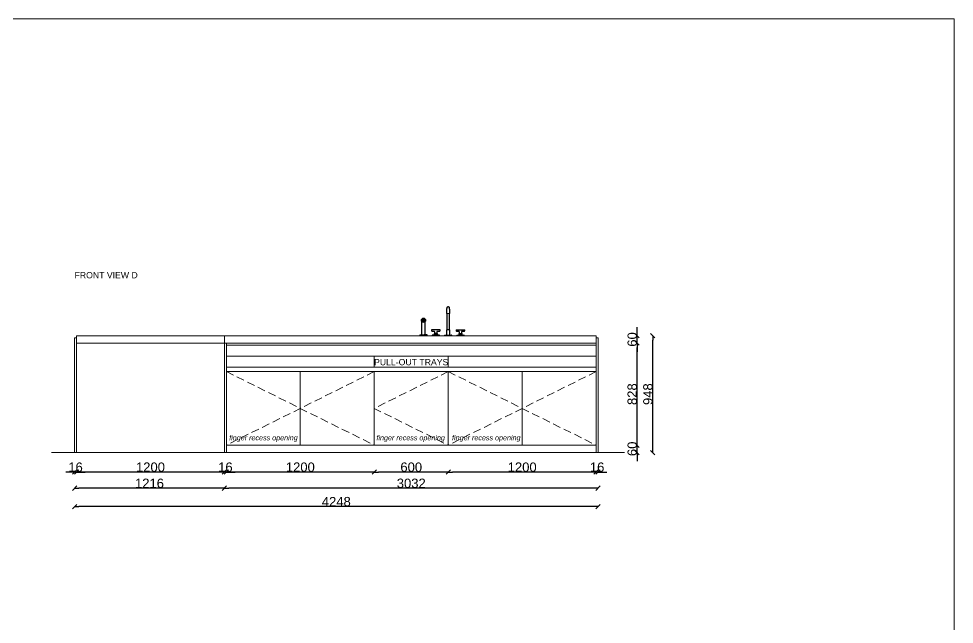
# Model space of a CAD drawing. Header units: millimetres. Extents: x -19300 to 8600, y 27389 to 46650.
# Drawn here: x 1009 to 8600, y 41734 to 46650 of the extents above; entities that cross this region are included whole.
import ezdxf

# ---------------------------------------------------------------- set-up
doc = ezdxf.new("R2010")
doc.units = ezdxf.units.MM
doc.header["$LTSCALE"] = 50
doc.header["$PDMODE"] = 1
doc.header["$PDSIZE"] = -2
doc.linetypes.add('TRATTEGGIATAX2SSSS', pattern=[1.905, 1.27, -0.635])
doc.layers.get('0').update_dxf_attribs({"lineweight": 18})
doc.layers.get('Defpoints').update_dxf_attribs({"lineweight": 25})
for name, color, linetype, lineweight in [('DADA_FURNITURES', 7, 'Continuous', 13), ('DADA_TEXT', 7, 'Continuous', 9), ('Quote', 7, 'Continuous', 5)]:
    doc.layers.add(name, color=color, linetype=linetype, lineweight=lineweight)
doc.styles.add('Arial', font='arial.ttf')
doc.styles.add('Helvetica', font='')
doc.styles.add('Helvetica (italic)', font='ariali.ttf')
doc.styles.get('Helvetica').set_extended_font_data('Helvetica')
doc.dimstyles.new('M&C_quote arredo', dxfattribs={"dimtxt": 50.344329, "dimasz": 35.34668, "dimexe": 0, "dimexo": 0, "dimgap": 0.5, "dimtad": 1, "dimdec": 0, "dimtxsty": 'Arial', "dimblk": 'VW_SLASH', "dimblk1": 'VW_SLASH', "dimblk2": 'VW_SLASH', "dimcen": 0, "dimse1": 1, "dimse2": 1, "dimazin": 0, "dimtfac": 1, "dimtdec": 0, "dimtix": 1, "dimtmove": 0, "dimatfit": 0, "dimldrblk": 'VW_SLASH', "dimfxl": 0, "dimfxlon": 1, "dimfrac": 2, "dimtolj": 1, "dimarcsym": 0})

# ---------------------------------------------------------------- blocks, each defined once
blk = doc.blocks.new('VW_SLASH')
at = {"color": 0, "linetype": 'ByBlock', "lineweight": -2, "transparency": 16777216}
blk.add_line((0, 0), (-1, 0), dxfattribs=at)
at = {"color": 0, "linetype": 'Continuous', "lineweight": -2, "transparency": 16777216, "flags": 128}
blk.add_lwpolyline([(0.5, 0.5), (-0.5, -0.5)], dxfattribs=at)
blk = doc.blocks.new('*D108')
at = {"layer": 'Defpoints', "color": 0, "transparency": 16777216}
for p in [(2693.7, 43270.7), (3893.7, 43270.7), (2693.7, 42970.2)]:
    blk.add_point(p, dxfattribs=at)
at = {"layer": 'Quote', "color": 0, "linetype": 'Continuous', "lineweight": -2, "transparency": 16777216}
blk.add_line((3858.3, 42970.2), (2729, 42970.2), dxfattribs=at)
at = {"layer": 'Quote', "color": 0, "lineweight": -2, "transparency": 16777216, "xscale": 35.3466796875, "yscale": 35.3466796875, "zscale": 35.3466796875, "rotation": 180}
blk.add_blockref('VW_SLASH', (2693.7, 42970.2), dxfattribs=at)
at = {"layer": 'Quote', "color": 0, "lineweight": -2, "transparency": 16777216, "xscale": 35.3466796875, "yscale": 35.3466796875, "zscale": 35.3466796875}
blk.add_blockref('VW_SLASH', (3893.7, 42970.2), dxfattribs=at)
at = {"layer": 'Quote', "color": 0, "lineweight": 5, "transparency": 16777216, "insert": (3293.7, 43009.6), "char_height": 75.65, "attachment_point": 5, "style": 'Helvetica'}
blk.add_mtext('\\A1;1200', dxfattribs=at)
blk = doc.blocks.new('*D109')
at = {"layer": 'Defpoints', "color": 0, "transparency": 16777216}
for p in [(3893.7, 43342.1), (4493.7, 43342.1), (3893.7, 42970.2)]:
    blk.add_point(p, dxfattribs=at)
at = {"layer": 'Quote', "color": 0, "linetype": 'Continuous', "lineweight": -2, "transparency": 16777216}
blk.add_line((4458.3, 42970.2), (3929, 42970.2), dxfattribs=at)
at = {"layer": 'Quote', "color": 0, "lineweight": -2, "transparency": 16777216, "xscale": 35.3466796875, "yscale": 35.3466796875, "zscale": 35.3466796875, "rotation": 180}
blk.add_blockref('VW_SLASH', (3893.7, 42970.2), dxfattribs=at)
at = {"layer": 'Quote', "color": 0, "lineweight": -2, "transparency": 16777216, "xscale": 35.3466796875, "yscale": 35.3466796875, "zscale": 35.3466796875}
blk.add_blockref('VW_SLASH', (4493.7, 42970.2), dxfattribs=at)
at = {"layer": 'Quote', "color": 0, "lineweight": 5, "transparency": 16777216, "insert": (4193.7, 43009.6), "char_height": 75.65, "attachment_point": 5, "style": 'Helvetica'}
blk.add_mtext('\\A1;600', dxfattribs=at)
blk = doc.blocks.new('*D110')
at = {"layer": 'Defpoints', "color": 0, "transparency": 16777216}
for p in [(4493.7, 43267.8), (5693.7, 43267.8), (4493.7, 42970.2)]:
    blk.add_point(p, dxfattribs=at)
at = {"layer": 'Quote', "color": 0, "linetype": 'Continuous', "lineweight": -2, "transparency": 16777216}
blk.add_line((5658.3, 42970.2), (4529, 42970.2), dxfattribs=at)
at = {"layer": 'Quote', "color": 0, "lineweight": -2, "transparency": 16777216, "xscale": 35.3466796875, "yscale": 35.3466796875, "zscale": 35.3466796875, "rotation": 180}
blk.add_blockref('VW_SLASH', (4493.7, 42970.2), dxfattribs=at)
at = {"layer": 'Quote', "color": 0, "lineweight": -2, "transparency": 16777216, "xscale": 35.3466796875, "yscale": 35.3466796875, "zscale": 35.3466796875}
blk.add_blockref('VW_SLASH', (5693.7, 42970.2), dxfattribs=at)
at = {"layer": 'Quote', "color": 0, "lineweight": 5, "transparency": 16777216, "insert": (5093.7, 43009.6), "char_height": 75.65, "attachment_point": 5, "style": 'Helvetica'}
blk.add_mtext('\\A1;1200', dxfattribs=at)
blk = doc.blocks.new('*D111')
at = {"layer": 'Defpoints', "color": 0, "transparency": 16777216}
for p in [(2677.7, 43235.6), (2693.7, 43235.6), (2677.7, 42970.2)]:
    blk.add_point(p, dxfattribs=at)
at = {"layer": 'Quote', "color": 0, "linetype": 'Continuous', "lineweight": -2, "transparency": 16777216}
for p, q in [((2642.3, 42970.2), (2607, 42970.2)), ((2693.7, 42970.2), (2677.7, 42970.2)), ((2729, 42970.2), (2764.4, 42970.2))]:
    blk.add_line(p, q, dxfattribs=at)
at = {"layer": 'Quote', "color": 0, "lineweight": -2, "transparency": 16777216, "xscale": 35.3466796875, "yscale": 35.3466796875, "zscale": 35.3466796875}
blk.add_blockref('VW_SLASH', (2677.7, 42970.2), dxfattribs=at)
at = {"layer": 'Quote', "color": 0, "lineweight": -2, "transparency": 16777216, "xscale": 35.3466796875, "yscale": 35.3466796875, "zscale": 35.3466796875, "rotation": 180}
blk.add_blockref('VW_SLASH', (2693.7, 42970.2), dxfattribs=at)
at = {"layer": 'Quote', "color": 0, "lineweight": 5, "transparency": 16777216, "insert": (2685.7, 43009.6), "char_height": 75.65, "attachment_point": 5, "style": 'Helvetica'}
blk.add_mtext('\\A1;16', dxfattribs=at)
blk = doc.blocks.new('*D112')
at = {"layer": 'Defpoints', "color": 0, "transparency": 16777216}
for p in [(5693.7, 43128.5), (5709.7, 43128.5), (5693.7, 42970.2)]:
    blk.add_point(p, dxfattribs=at)
at = {"layer": 'Quote', "color": 0, "linetype": 'Continuous', "lineweight": -2, "transparency": 16777216}
for p, q in [((5658.3, 42970.2), (5623, 42970.2)), ((5709.7, 42970.2), (5693.7, 42970.2)), ((5745, 42970.2), (5780.4, 42970.2))]:
    blk.add_line(p, q, dxfattribs=at)
at = {"layer": 'Quote', "color": 0, "lineweight": -2, "transparency": 16777216, "xscale": 35.3466796875, "yscale": 35.3466796875, "zscale": 35.3466796875}
blk.add_blockref('VW_SLASH', (5693.7, 42970.2), dxfattribs=at)
at = {"layer": 'Quote', "color": 0, "lineweight": -2, "transparency": 16777216, "xscale": 35.3466796875, "yscale": 35.3466796875, "zscale": 35.3466796875, "rotation": 180}
blk.add_blockref('VW_SLASH', (5709.7, 42970.2), dxfattribs=at)
at = {"layer": 'Quote', "color": 0, "lineweight": 5, "transparency": 16777216, "insert": (5701.7, 43009.6), "char_height": 75.65, "attachment_point": 5, "style": 'Helvetica'}
blk.add_mtext('\\A1;16', dxfattribs=at)
blk = doc.blocks.new('*D131')
at = {"layer": 'Defpoints', "color": 0, "transparency": 16777216}
for p in [(5453, 43188.5), (5453, 43128.5), (6026.2, 43188.5)]:
    blk.add_point(p, dxfattribs=at)
at = {"layer": 'Quote', "color": 0, "linetype": 'Continuous', "lineweight": -2, "transparency": 16777216}
for p, q in [((6026.2, 43223.9), (6026.2, 43259.2)), ((6026.2, 43128.5), (6026.2, 43188.5)), ((6026.2, 43093.2), (6026.2, 43057.8))]:
    blk.add_line(p, q, dxfattribs=at)
at = {"layer": 'Quote', "color": 0, "lineweight": -2, "transparency": 16777216, "xscale": 35.3466796875, "yscale": 35.3466796875, "zscale": 35.3466796875}
for p, rotation in [((6026.2, 43188.5), 270), ((6026.2, 43128.5), 90)]:
    blk.add_blockref('VW_SLASH', p, dxfattribs=dict(at, rotation=rotation))
at = {"layer": 'Quote', "color": 0, "lineweight": 5, "transparency": 16777216, "insert": (5986.8, 43158.5), "char_height": 75.65, "attachment_point": 5, "rotation": 90, "style": 'Helvetica'}
blk.add_mtext('\\A1;60', dxfattribs=at)
blk = doc.blocks.new('*D132')
at = {"layer": 'Defpoints', "color": 0, "transparency": 16777216}
for p in [(5453, 44016.5), (6026.2, 44016.5), (5453, 43188.5)]:
    blk.add_point(p, dxfattribs=at)
at = {"layer": 'Quote', "color": 0, "linetype": 'Continuous', "lineweight": -2, "transparency": 16777216}
blk.add_line((6026.2, 43223.9), (6026.2, 43981.2), dxfattribs=at)
at = {"layer": 'Quote', "color": 0, "lineweight": -2, "transparency": 16777216, "xscale": 35.3466796875, "yscale": 35.3466796875, "zscale": 35.3466796875}
for p, rotation in [((6026.2, 44016.5), 90), ((6026.2, 43188.5), 270)]:
    blk.add_blockref('VW_SLASH', p, dxfattribs=dict(at, rotation=rotation))
at = {"layer": 'Quote', "color": 0, "lineweight": 5, "transparency": 16777216, "insert": (5986.8, 43602.5), "char_height": 75.65, "attachment_point": 5, "rotation": 90, "style": 'Helvetica'}
blk.add_mtext('\\A1;828', dxfattribs=at)
blk = doc.blocks.new('*D133')
at = {"layer": 'Defpoints', "color": 0, "transparency": 16777216}
for p in [(5453, 44076.5), (6026.2, 44076.5), (5453, 44016.5)]:
    blk.add_point(p, dxfattribs=at)
at = {"layer": 'Quote', "color": 0, "linetype": 'Continuous', "lineweight": -2, "transparency": 16777216}
for p, q in [((6026.2, 44111.9), (6026.2, 44147.2)), ((6026.2, 44016.5), (6026.2, 44076.5)), ((6026.2, 43981.2), (6026.2, 43945.8))]:
    blk.add_line(p, q, dxfattribs=at)
at = {"layer": 'Quote', "color": 0, "lineweight": -2, "transparency": 16777216, "xscale": 35.3466796875, "yscale": 35.3466796875, "zscale": 35.3466796875}
for p, rotation in [((6026.2, 44076.5), 270), ((6026.2, 44016.5), 90)]:
    blk.add_blockref('VW_SLASH', p, dxfattribs=dict(at, rotation=rotation))
at = {"layer": 'Quote', "color": 0, "lineweight": 5, "transparency": 16777216, "insert": (5986.8, 44046.5), "char_height": 75.65, "attachment_point": 5, "rotation": 90, "style": 'Helvetica'}
blk.add_mtext('\\A1;60', dxfattribs=at)
blk = doc.blocks.new('*D134')
at = {"layer": 'Defpoints', "color": 0, "transparency": 16777216}
for p in [(5416.7, 44076.5), (6153.6, 44076.5), (5416.7, 43128.5)]:
    blk.add_point(p, dxfattribs=at)
at = {"layer": 'Quote', "color": 0, "linetype": 'Continuous', "lineweight": -2, "transparency": 16777216}
blk.add_line((6153.6, 43163.9), (6153.6, 44041.2), dxfattribs=at)
at = {"layer": 'Quote', "color": 0, "lineweight": -2, "transparency": 16777216, "xscale": 35.3466796875, "yscale": 35.3466796875, "zscale": 35.3466796875}
for p, rotation in [((6153.6, 44076.5), 90), ((6153.6, 43128.5), 270)]:
    blk.add_blockref('VW_SLASH', p, dxfattribs=dict(at, rotation=rotation))
at = {"layer": 'Quote', "color": 0, "lineweight": 5, "transparency": 16777216, "insert": (6114.3, 43602.5), "char_height": 75.65, "attachment_point": 5, "rotation": 90, "style": 'Helvetica'}
blk.add_mtext('\\A1;948', dxfattribs=at)
blk = doc.blocks.new('Gruppo-86')
at = {"layer": 'DADA_FURNITURES', "color": 7, "linetype": 'Continuous', "lineweight": 30}
for p, q in [((4279.1, 44082.8), (4279.1, 44192.6)), ((4288.6, 44204.9), (4289, 44205.1)), ((4288.6, 44204.5), (4288.6, 44204.9)), ((4288.6, 44204.5), (4288.6, 44200.2)), ((4288.6, 44199.7), (4288.6, 44200.2)), ((4289, 44199.5), (4288.6, 44199.7)), ((4292.7, 44207.3), (4289, 44205.1)), ((4289, 44199.5), (4292.8, 44197.3)), ((4292.7, 44207.3), (4293.1, 44207.5)), ((4293.1, 44197.1), (4292.8, 44197.3)), ((4293.1, 44207.5), (4293.5, 44207.3)), ((4293.5, 44197.3), (4293.1, 44197.1)), ((4297.2, 44205.1), (4293.5, 44207.3)), ((4293.5, 44197.3), (4297.2, 44199.5)), ((4297.2, 44205.1), (4297.6, 44204.9)), ((4297.6, 44199.7), (4297.2, 44199.5)), ((4297.6, 44204.9), (4297.6, 44204.5)), ((4297.6, 44200.2), (4297.6, 44204.5)), ((4297.6, 44200.2), (4297.6, 44199.7)), ((4307.1, 44082.8), (4307.1, 44192.6)), ((4483.1, 44256.6), (4483.1, 44256.3)), ((4483.1, 44256.1), (4483.1, 44125.3)), ((4503.1, 44256.6), (4503.1, 44256.3)), ((4503.1, 44125.3), (4503.1, 44256.1)), ((4428.6, 44125.8), (4357.6, 44125.8)), ((4380.1, 44111.8), (4364.1, 44111.8)), ((4385.1, 44106.8), (4385.1, 44106.8)), ((4385.1, 44094.8), (4385.1, 44106.8)), ((4401.1, 44106.8), (4401.1, 44106.8)), ((4401.1, 44106.8), (4401.1, 44099.9)), ((4422.1, 44111.8), (4406.1, 44111.8)), ((4480.6, 44125.1), (4480.6, 44082.5)), ((4483.8, 44125.3), (4480.8, 44125.3)), ((4505.4, 44125.3), (4483.1, 44125.3)), ((4505.6, 44082.5), (4505.6, 44125.1)), ((4557.6, 44125.8), (4628.6, 44125.8)), ((4580.1, 44111.8), (4564.1, 44111.8)), ((4585.1, 44106.8), (4585.1, 44106.8)), ((4585.1, 44099.9), (4585.1, 44106.8)), ((4601.1, 44106.8), (4601.1, 44106.8)), ((4601.1, 44106.8), (4601.1, 44094.8)), ((4622.1, 44111.8), (4606.1, 44111.8)), ((4264.1, 44082.6), (4264.1, 44076.5)), ((4264.3, 44082.8), (4291.1, 44082.8)), ((4269.5, 44078.4), (4269.5, 44076.5)), ((4269.5, 44078.4), (4272.5, 44078.4)), ((4272.5, 44076.5), (4272.5, 44078.4)), ((4280.6, 44082.8), (4291.1, 44082.8)), ((4280.6, 44082.8), (4280.6, 44082.8)), ((4281.7, 44082.8), (4281.7, 44076.5)), ((4291.1, 44082.8), (4291.1, 44078.3)), ((4291.6, 44077.8), (4294.6, 44077.8)), ((4321.9, 44082.8), (4295.1, 44082.8)), ((4295.1, 44082.8), (4305.6, 44082.8)), ((4295.1, 44082.8), (4295.1, 44078.3)), ((4304.5, 44082.8), (4304.5, 44076.5)), ((4305.6, 44082.8), (4305.7, 44082.8)), ((4313.7, 44078.4), (4313.7, 44076.5)), ((4313.7, 44078.4), (4316.7, 44078.4)), ((4316.7, 44076.5), (4316.7, 44078.4)), ((4322.1, 44076.5), (4322.1, 44082.6)), ((4364.1, 44081.8), (4364.1, 44076.5)), ((4421.6, 44082.3), (4364.6, 44082.3)), ((4382.6, 44083), (4382.6, 44094.6)), ((4401.2, 44094.8), (4382.8, 44094.8)), ((4403.4, 44082.8), (4382.8, 44082.8)), ((4385.1, 44094.8), (4385, 44094.8)), ((4399.7, 44098.8), (4401.2, 44098.8)), ((4399.7, 44098.8), (4399.7, 44098.8)), ((4401, 44098.8), (4399.7, 44098.8)), ((4399.7, 44097.8), (4401.2, 44097.8)), ((4399.7, 44096.8), (4399.7, 44096.8)), ((4401, 44096.8), (4399.7, 44096.8)), ((4401.1, 44099.9), (4400.7, 44099.5)), ((4400.7, 44096), (4401.1, 44095.7)), ((4401, 44099.8), (4401.1, 44099.8)), ((4401.2, 44099), (4401, 44098.8)), ((4401, 44096.8), (4401.2, 44096.6)), ((4401, 44095.8), (4401.1, 44095.8)), ((4401.1, 44099.8), (4401.1, 44099.9)), ((4401.2, 44099.6), (4401.1, 44099.8)), ((4401.1, 44095.8), (4401.2, 44096)), ((4401.1, 44095.7), (4401.1, 44094.8)), ((4401.2, 44094.8), (4401.1, 44094.8)), ((4401.2, 44099), (4401.2, 44099.6)), ((4401.2, 44096), (4401.2, 44096.6)), ((4403.4, 44094.8), (4401.2, 44094.8)), ((4403.6, 44094.6), (4403.6, 44083)), ((4422.1, 44076.5), (4422.1, 44081.8)), ((4464.6, 44082.3), (4464.1, 44081.8)), ((4464.1, 44081.8), (4464.1, 44076.5)), ((4464.6, 44082.3), (4521.6, 44082.3)), ((4522.1, 44081.8), (4521.6, 44082.3)), ((4522.1, 44076.5), (4522.1, 44081.8)), ((4564.1, 44081.8), (4564.1, 44076.5)), ((4564.6, 44082.3), (4621.6, 44082.3)), ((4582.6, 44083), (4582.6, 44094.6)), ((4582.8, 44094.8), (4585, 44094.8)), ((4582.8, 44082.8), (4603.4, 44082.8)), ((4585.1, 44099.8), (4585, 44099.6)), ((4585, 44099), (4585, 44099.6)), ((4585, 44098.8), (4585, 44099)), ((4585.2, 44098.8), (4585, 44099)), ((4585, 44096.6), (4585, 44098.8)), ((4586.5, 44098.7), (4585, 44098.7)), ((4586.5, 44097.7), (4585, 44097.7)), ((4585, 44096.6), (4585.2, 44096.8)), ((4585, 44096), (4585, 44096.6)), ((4585, 44096), (4585.1, 44095.8)), ((4585, 44094.8), (4585.1, 44094.8)), ((4585, 44094.8), (4603.4, 44094.8)), ((4585.1, 44099.9), (4585.2, 44099.8)), ((4585.1, 44095.7), (4585.5, 44096.1)), ((4585.2, 44095.8), (4585.1, 44095.7)), ((4585.1, 44094.8), (4585.1, 44095.7)), ((4585.2, 44098.8), (4586.5, 44098.8)), ((4585.2, 44096.8), (4586.5, 44096.8)), ((4601.1, 44094.8), (4601.2, 44094.8)), ((4603.6, 44094.6), (4603.6, 44083)), ((4622.1, 44076.5), (4622.1, 44081.8))]:
    blk.add_line(p, q, dxfattribs=at)
at = {"layer": 'DADA_FURNITURES', "color": 7, "linetype": 'Continuous', "lineweight": 5}
for p, q in [((4503.1, 44256.1), (4483.1, 44256.1)), ((4486.1, 44256.1), (4500.1, 44256.1)), ((4280.6, 44082.8), (4280.6, 44082.8)), ((4305.6, 44082.8), (4305.6, 44082.8)), ((4585, 44098.7), (4585, 44098.8))]:
    blk.add_line(p, q, dxfattribs=at)
at = {"layer": 'DADA_FURNITURES', "color": 7, "linetype": 'Continuous', "lineweight": 30, "flags": 128}
for points in [[(4483.1, 44256.1), (4483.1, 44257), (4483.1, 44257.8), (4483.1, 44258.7), (4483.1, 44259.5), (4483.1, 44260.4), (4483.1, 44261.2), (4483.1, 44262.1), (4483.1, 44262.9), (4483.1, 44263.8), (4483.1, 44264.6), (4483.1, 44265.5), (4483.1, 44266.3), (4483.1, 44267.2), (4483.1, 44268), (4483.2, 44268.9), (4483.2, 44286.3), (4483.2, 44287.2), (4483.2, 44288), (4483.2, 44288.9), (4483.3, 44289.7), (4483.3, 44290.6), (4483.4, 44291.4), (4483.4, 44292.3), (4483.5, 44293.1), (4483.5, 44294), (4483.6, 44294.8), (4483.7, 44295.7), (4483.7, 44296.5), (4483.8, 44297.4), (4483.9, 44298.2), (4484.1, 44299.1), (4484.2, 44299.9), (4484.3, 44300.7), (4484.5, 44301.6), (4484.7, 44302.4), (4484.9, 44303.2), (4485.1, 44304.1), (4485.3, 44304.9), (4485.6, 44305.7), (4485.8, 44306.5), (4486.2, 44307.3), (4486.5, 44308.1), (4486.9, 44308.8), (4487.3, 44309.6), (4487.7, 44310.3), (4488.2, 44311), (4488.7, 44311.7), (4489.3, 44312.3), (4490, 44312.8), (4490.7, 44313.3), (4491.5, 44313.6), (4492.3, 44313.9), (4493.1, 44313.9), (4494, 44313.9), (4494.8, 44313.6), (4495.6, 44313.3), (4496.3, 44312.8), (4496.9, 44312.3), (4497.5, 44311.7), (4498.1, 44311), (4498.6, 44310.3), (4499, 44309.6), (4499.4, 44308.9), (4499.8, 44308.1), (4500.1, 44307.3), (4500.4, 44306.5), (4500.7, 44305.7), (4501, 44304.9), (4501.2, 44304.1), (4501.4, 44303.2), (4501.6, 44302.4), (4501.8, 44301.6), (4501.9, 44300.7), (4502.1, 44299.9), (4502.2, 44299.1), (4502.3, 44298.2), (4502.4, 44297.4), (4502.5, 44296.5), (4502.6, 44295.7), (4502.7, 44294.8), (4502.7, 44294), (4502.8, 44293.1), (4502.8, 44292.3), (4502.9, 44291.4), (4502.9, 44290.6), (4503, 44289.7), (4503, 44288.9), (4503, 44288), (4503, 44287.2), (4503, 44286.3), (4503.1, 44268.9), (4503.1, 44268), (4503.1, 44267.2), (4503.1, 44266.3), (4503.1, 44265.5), (4503.1, 44264.6), (4503.1, 44263.8), (4503.1, 44262.9), (4503.1, 44262.1), (4503.1, 44261.2), (4503.1, 44260.4), (4503.1, 44259.5), (4503.1, 44258.7), (4503.1, 44256.1)], [(4357.1, 44125.3), (4357.2, 44124), (4357.3, 44122.6), (4357.5, 44121.3), (4357.8, 44119.9), (4358.1, 44118.6), (4358.5, 44117.4), (4359, 44116.2), (4359.6, 44115.2), (4360.1, 44114.3), (4360.8, 44113.5), (4361.4, 44112.9), (4362.1, 44112.4), (4362.8, 44112), (4363.5, 44111.8), (4364.1, 44111.8)], [(4422.1, 44111.8), (4422.9, 44111.9), (4423.6, 44112.1), (4424.2, 44112.4), (4424.8, 44112.9), (4425.4, 44113.4), (4425.9, 44114), (4426.3, 44114.6), (4426.7, 44115.2), (4427.1, 44115.9), (4427.4, 44116.5), (4427.7, 44117.2), (4427.9, 44117.9), (4428.1, 44118.6), (4428.3, 44119.4), (4428.5, 44120.1), (4428.7, 44120.8), (4428.8, 44121.5), (4428.9, 44122.3), (4429, 44123), (4429.1, 44123.8), (4429.1, 44124.5), (4429.1, 44125.3)], [(4557.1, 44125.3), (4557.2, 44124.6), (4557.2, 44123.8), (4557.3, 44123.1), (4557.3, 44122.3), (4557.5, 44121.6), (4557.6, 44120.8), (4557.7, 44120.1), (4557.9, 44119.4), (4558.1, 44118.7), (4558.3, 44118), (4558.6, 44117.3), (4558.9, 44116.6), (4559.2, 44115.9), (4559.5, 44115.2), (4559.9, 44114.6), (4560.4, 44114), (4560.9, 44113.4), (4561.4, 44112.9), (4562, 44112.5), (4562.7, 44112.1), (4563.4, 44111.9), (4564.1, 44111.8)], [(4622.1, 44111.8), (4622.8, 44111.9), (4623.4, 44112.1), (4624.1, 44112.4), (4624.8, 44112.9), (4625.5, 44113.5), (4626.1, 44114.3), (4626.7, 44115.2), (4627.2, 44116.2), (4627.7, 44117.4), (4628.1, 44118.6), (4628.5, 44119.9), (4628.7, 44121.2), (4628.9, 44122.6), (4629.1, 44123.9), (4629.1, 44125.3)], [(4399.2, 44097.9), (4399.4, 44098.3), (4399.7, 44098.8)], [(4399.7, 44096.8), (4399.6, 44096.9), (4399.5, 44097.1), (4399.5, 44097.2), (4399.4, 44097.3), (4399.3, 44097.4), (4399.3, 44097.5), (4399.2, 44097.7), (4399.2, 44097.8), (4399.2, 44097.9)], [(4401.2, 44098.8), (4401.1, 44098.8), (4401, 44098.8)], [(4401.2, 44098.8), (4401.1, 44098.6), (4401, 44098.3)], [(4401, 44098.3), (4401, 44098.1), (4401.2, 44097.8)], [(4401, 44097.3), (4401, 44097.4), (4401.2, 44097.8)], [(4401.2, 44096.8), (4401.1, 44096.9), (4401, 44097.3)], [(4401.1, 44095.7), (4401.1, 44095.7), (4401.1, 44095.8)], [(4585.2, 44098.8), (4585.2, 44098.8), (4585, 44098.7)], [(4585, 44098.7), (4585.1, 44098.6), (4585.2, 44098.2)], [(4585.2, 44098.2), (4585.2, 44098), (4585, 44097.7)], [(4585, 44097.7), (4585.1, 44097.5), (4585.2, 44097.2)], [(4585.2, 44097.2), (4585.2, 44097), (4585, 44096.7)], [(4585.2, 44096.8), (4585.2, 44096.8), (4585, 44096.7)]]:
    blk.add_lwpolyline(points, dxfattribs=at)
blk.add_lwpolyline([(4399.7, 44098.3, 0.002113), (4399.7, 44097.3)], format="xyb", dxfattribs=at)
at = {"layer": 'DADA_FURNITURES', "color": 7, "linetype": 'Continuous', "lineweight": 30}
for radius in [17, 15, 9.25, 8.5, 4, 2.25, 1.6, 1.25]:
    blk.add_circle((4293.1, 44202.3), radius, dxfattribs=at)
at = {"layer": 'DADA_FURNITURES', "color": 7, "linetype": 'Continuous', "lineweight": 5}
for radius in [9, 1.5]:
    blk.add_arc((4293.1, 44202.3), radius, 85.00706, 5.00706, dxfattribs=at)
at = {"layer": 'DADA_FURNITURES', "color": 7, "linetype": 'Continuous', "lineweight": 30}
for centre, radius, start, end in [((4293.1, 44202.3), 5, 154.16512, 205.84899), ((4293.1, 44202.3), 5, 94.16512, 145.84899), ((4293.1, 44202.3), 5, 214.16512, 265.84899), ((4293.1, 44202.3), 5, 34.16512, 85.84899), ((4293.1, 44202.3), 5, 274.16512, 325.84899), ((4293.1, 44202.3), 5, 334.16512, 25.84899), ((4357.6, 44125.3), 0.5, 90.00856, 181.04788), ((4380.1, 44106.8), 5, 0.37212, 90.00641), ((4406.1, 44106.8), 5, 90.00582, 179.64103), ((4428.6, 44125.3), 0.5, 358.96642, 90.00576), ((4480.8, 44125.1), 0.2, 90.00706, 180.00706), ((4505.4, 44125.1), 0.2, 0.00706, 90.00706), ((4557.6, 44125.3), 0.5, 90.00836, 181.0477), ((4580.1, 44106.8), 5, 0.37308, 90.00829), ((4606.1, 44106.8), 5, 90.0077, 179.642), ((4628.6, 44125.3), 0.5, 358.96624, 90.00555), ((4264.3, 44082.6), 0.2, 90.01692, 179.99717), ((4280.8, 44081.8), 1, 15.06143, 78.53642), ((4291.6, 44078.3), 0.5, 180.00672, 270.0065), ((4294.6, 44078.3), 0.5, 270.00682, 0.00641), ((4305.5, 44081.8), 1, 101.4777, 164.95403), ((4321.9, 44082.6), 0.2, 0.01694, 89.99719), ((4364.6, 44081.8), 0.5, 90.00709, 180.00702), ((4382.8, 44094.6), 0.2, 90.01691, 179.99716), ((4382.8, 44083), 0.2, 180.01695, 269.9972), ((4401.2, 44098.5), 1.67, 263.9573, 268.93212), ((4403.4, 44094.6), 0.2, 0.01695, 89.9972), ((4403.4, 44083), 0.2, 270.01691, 359.99716), ((4421.6, 44081.8), 0.5, 0.0071, 90.00702), ((4480.9, 44082.5), 0.25, 179.89457, 270.02745), ((4505.4, 44082.5), 0.25, 269.98667, 0.11954), ((4564.6, 44081.8), 0.5, 90.00709, 180.00702), ((4582.8, 44094.6), 0.2, 90.01691, 179.99716), ((4582.8, 44083), 0.2, 180.01695, 269.9972), ((4585.2, 44098.8), 0.0202, 2.99008, 45.00463), ((4603.4, 44094.6), 0.2, 0.01695, 89.9972), ((4603.4, 44083), 0.2, 270.01691, 359.99716), ((4621.6, 44081.8), 0.5, 0.0071, 90.00702)]:
    blk.add_arc(centre, radius, start, end, dxfattribs=at)
at = {"layer": 'DADA_FURNITURES', "color": 7, "linetype": 'Continuous', "lineweight": 30, "transparency": 33554687}
for points in [[(4399, 44099.8), (4399.7, 44099.8), (4400.4, 44099.8), (4401.1, 44099.8)], [(4401.1, 44095.8), (4400.4, 44095.8), (4399.7, 44095.8), (4399, 44095.8)]]:
    blk.add_rational_spline(points, [1, 0.999994367178, 0.999994367178, 1], degree=3, dxfattribs=at)
at = {"layer": 'DADA_FURNITURES', "color": 7, "linetype": 'Continuous', "lineweight": 30}
for points in [[(4399.7, 44098.8), (4399.7, 44098.8), (4399.7, 44098.5), (4399.7, 44098.3)], [(4399.7, 44097.3), (4399.7, 44097.1), (4399.7, 44096.8), (4399.7, 44096.8)], [(4401.1, 44099.8), (4401.1, 44099.8), (4401.1, 44099.8)], [(4401.1, 44095.8), (4401.1, 44095.8), (4401.1, 44095.8)], [(4401.2, 44099), (4401.2, 44098.9), (4401.2, 44096.6), (4401.2, 44096.6)]]:
    blk.add_open_spline(points, degree=2, dxfattribs=at)
blk = doc.blocks.new('*D200')
at = {"layer": 'DADA_TEXT', "color": 0, "lineweight": -2, "transparency": 16777216}
blk.add_line((2642.3, 42970.2), (1513, 42970.2), dxfattribs=at)
at = {"layer": 'Defpoints', "color": 0, "transparency": 16777216}
for p in [(1477.7, 43128.5), (2677.7, 43128.5), (1477.7, 42970.2)]:
    blk.add_point(p, dxfattribs=at)
at = {"layer": 'DADA_TEXT', "color": 0, "lineweight": -2, "transparency": 16777216, "xscale": 35.3466796875, "yscale": 35.3466796875, "zscale": 35.3466796875, "rotation": 180}
blk.add_blockref('VW_SLASH', (1477.7, 42970.2), dxfattribs=at)
at = {"layer": 'DADA_TEXT', "color": 0, "lineweight": -2, "transparency": 16777216, "xscale": 35.3466796875, "yscale": 35.3466796875, "zscale": 35.3466796875}
blk.add_blockref('VW_SLASH', (2677.7, 42970.2), dxfattribs=at)
at = {"layer": 'DADA_TEXT', "color": 0, "transparency": 16777216, "insert": (2077.7, 43009.6), "char_height": 75.65, "attachment_point": 5, "style": 'Helvetica'}
blk.add_mtext('\\A1;1200', dxfattribs=at)
blk = doc.blocks.new('*D201')
at = {"layer": 'DADA_TEXT', "color": 0, "lineweight": -2, "transparency": 16777216}
for p, q in [((1426.3, 42970.2), (1391, 42970.2)), ((1477.7, 42970.2), (1461.7, 42970.2)), ((1513, 42970.2), (1548.4, 42970.2))]:
    blk.add_line(p, q, dxfattribs=at)
at = {"layer": 'Defpoints', "color": 0, "transparency": 16777216}
for p in [(1461.7, 43128.5), (1477.7, 43128.5), (1461.7, 42970.2)]:
    blk.add_point(p, dxfattribs=at)
at = {"layer": 'DADA_TEXT', "color": 0, "lineweight": -2, "transparency": 16777216, "xscale": 35.3466796875, "yscale": 35.3466796875, "zscale": 35.3466796875}
blk.add_blockref('VW_SLASH', (1461.7, 42970.2), dxfattribs=at)
at = {"layer": 'DADA_TEXT', "color": 0, "lineweight": -2, "transparency": 16777216, "xscale": 35.3466796875, "yscale": 35.3466796875, "zscale": 35.3466796875, "rotation": 180}
blk.add_blockref('VW_SLASH', (1477.7, 42970.2), dxfattribs=at)
at = {"layer": 'DADA_TEXT', "color": 0, "transparency": 16777216, "insert": (1469.7, 43009.6), "char_height": 75.65, "attachment_point": 5, "style": 'Helvetica'}
blk.add_mtext('\\A1;16', dxfattribs=at)
blk = doc.blocks.new('*D202')
at = {"layer": 'DADA_TEXT', "color": 0, "lineweight": -2, "transparency": 16777216}
blk.add_line((2642.3, 42839.3), (1497, 42839.3), dxfattribs=at)
at = {"layer": 'Defpoints', "color": 0, "transparency": 16777216}
for p in [(1461.7, 43128.5), (2677.7, 43128.5), (1461.7, 42839.3)]:
    blk.add_point(p, dxfattribs=at)
at = {"layer": 'DADA_TEXT', "color": 0, "lineweight": -2, "transparency": 16777216, "xscale": 35.3466796875, "yscale": 35.3466796875, "zscale": 35.3466796875, "rotation": 180}
blk.add_blockref('VW_SLASH', (1461.7, 42839.3), dxfattribs=at)
at = {"layer": 'DADA_TEXT', "color": 0, "lineweight": -2, "transparency": 16777216, "xscale": 35.3466796875, "yscale": 35.3466796875, "zscale": 35.3466796875}
blk.add_blockref('VW_SLASH', (2677.7, 42839.3), dxfattribs=at)
at = {"layer": 'DADA_TEXT', "color": 0, "transparency": 16777216, "insert": (2069.7, 42878.6), "char_height": 75.65, "attachment_point": 5, "style": 'Helvetica'}
blk.add_mtext('\\A1;1216', dxfattribs=at)
blk = doc.blocks.new('*D203')
at = {"layer": 'DADA_TEXT', "color": 0, "lineweight": -2, "transparency": 16777216}
blk.add_line((5674.3, 42839.3), (2713, 42839.3), dxfattribs=at)
at = {"layer": 'Defpoints', "color": 0, "transparency": 16777216}
for p in [(2677.7, 43128.5), (5709.7, 43128.5), (2677.7, 42839.3)]:
    blk.add_point(p, dxfattribs=at)
at = {"layer": 'DADA_TEXT', "color": 0, "lineweight": -2, "transparency": 16777216, "xscale": 35.3466796875, "yscale": 35.3466796875, "zscale": 35.3466796875, "rotation": 180}
blk.add_blockref('VW_SLASH', (2677.7, 42839.3), dxfattribs=at)
at = {"layer": 'DADA_TEXT', "color": 0, "lineweight": -2, "transparency": 16777216, "xscale": 35.3466796875, "yscale": 35.3466796875, "zscale": 35.3466796875}
blk.add_blockref('VW_SLASH', (5709.7, 42839.3), dxfattribs=at)
at = {"layer": 'DADA_TEXT', "color": 0, "transparency": 16777216, "insert": (4193.7, 42878.6), "char_height": 75.65, "attachment_point": 5, "style": 'Helvetica'}
blk.add_mtext('\\A1;3032', dxfattribs=at)
blk = doc.blocks.new('*D204')
at = {"layer": 'DADA_TEXT', "color": 0, "lineweight": -2, "transparency": 16777216}
blk.add_line((5674.3, 42690.2), (1497, 42690.2), dxfattribs=at)
at = {"layer": 'Defpoints', "color": 0, "transparency": 16777216}
for p in [(1461.7, 43128.5), (5709.7, 43128.5), (1461.7, 42690.2)]:
    blk.add_point(p, dxfattribs=at)
at = {"layer": 'DADA_TEXT', "color": 0, "lineweight": -2, "transparency": 16777216, "xscale": 35.3466796875, "yscale": 35.3466796875, "zscale": 35.3466796875, "rotation": 180}
blk.add_blockref('VW_SLASH', (1461.7, 42690.2), dxfattribs=at)
at = {"layer": 'DADA_TEXT', "color": 0, "lineweight": -2, "transparency": 16777216, "xscale": 35.3466796875, "yscale": 35.3466796875, "zscale": 35.3466796875}
blk.add_blockref('VW_SLASH', (5709.7, 42690.2), dxfattribs=at)
at = {"layer": 'DADA_TEXT', "color": 0, "transparency": 16777216, "insert": (3585.7, 42729.6), "char_height": 75.65, "attachment_point": 5, "style": 'Helvetica'}
blk.add_mtext('\\A1;4248', dxfattribs=at)

msp = doc.modelspace()

# ---------------------------------------------------------------- linework, layer by layer
at = {"layer": 'DADA_FURNITURES', "color": 7, "linetype": 'Continuous', "lineweight": 5, "transparency": 33554687}
for p, q in [((3293.7, 43785.5), (3293.7, 43188.5)), ((5093.7, 43785.5), (5093.7, 43188.5)), ((1274.7, 43128.5), (5924.1, 43128.5)), ((2677.7, 43128.5), (1714.9, 43128.5))]:
    msp.add_line(p, q, dxfattribs=at)
at = {"layer": 'DADA_FURNITURES', "color": 7, "linetype": 'Continuous', "lineweight": 5, "transparency": 33554687, "flags": 128}
for points in [[(-19300, 46650), (8600, 46650), (8600, 27389.2), (-19300, 27389.2)], [(1461.7, 44060.5), (1477.7, 44060.5), (1477.7, 43128.5), (1461.7, 43128.5)], [(1477.7, 44076.5), (2677.7, 44076.5), (2677.7, 44016.5), (1477.7, 44016.5)], [(2677.7, 44076.5), (5693.7, 44076.5), (5693.7, 44016.5), (2677.7, 44016.5)], [(5693.7, 44060.5), (5709.7, 44060.5), (5709.7, 43128.5), (5693.7, 43128.5)], [(2677.7, 44016.5), (2693.7, 44016.5), (2693.7, 43128.5), (2677.7, 43128.5)], [(2693.7, 44016.5), (5693.7, 44016.5), (5693.7, 44000.5), (2693.7, 44000.5)], [(2693.7, 43911.5), (5693.7, 43911.5), (5693.7, 43821.5), (2693.7, 43821.5)], [(2693.7, 43910.5), (3893.7, 43910.5), (3893.7, 43821.5), (2693.7, 43821.5)], [(3893.7, 43910.5), (4493.7, 43910.5), (4493.7, 43821.5), (3893.7, 43821.5)], [(4493.7, 43910.5), (5693.7, 43910.5), (5693.7, 43821.5), (4493.7, 43821.5)], [(2693.7, 43821.5), (5693.7, 43821.5), (5693.7, 43785.5), (2693.7, 43785.5)], [(2693.7, 43785.5), (3893.7, 43785.5), (3893.7, 43188.5), (2693.7, 43188.5)], [(3893.7, 43785.5), (4493.7, 43785.5), (4493.7, 43188.5), (3893.7, 43188.5)], [(4493.7, 43785.5), (5693.7, 43785.5), (5693.7, 43188.5), (4493.7, 43188.5)], [(2693.7, 43188.5), (5693.7, 43188.5), (5693.7, 43128.5), (2693.7, 43128.5)]]:
    msp.add_lwpolyline(points, close=True, dxfattribs=at)
at = {"layer": 'DADA_FURNITURES', "color": 7, "linetype": 'TRATTEGGIATAX2SSSS', "lineweight": 5, "flags": 128}
for points in [[(2693.7, 43785.5), (3293.7, 43487), (2693.7, 43188.5)], [(3893.7, 43785.5), (3293.7, 43487), (3893.7, 43188.5)], [(4493.7, 43785.5), (3893.7, 43487), (4493.7, 43188.5)], [(4493.7, 43785.5), (5093.7, 43487), (4493.7, 43188.5)], [(5693.7, 43785.5), (5093.7, 43487), (5693.7, 43188.5)]]:
    msp.add_lwpolyline(points, dxfattribs=at)

# ---------------------------------------------------------------- block references
at = {"layer": 'DADA_FURNITURES', "color": 7, "transparency": 33554687}
msp.add_blockref('Gruppo-86', (0, 0), dxfattribs=at)

# ---------------------------------------------------------------- texts
at = {"layer": 'DADA_FURNITURES', "color": 7, "transparency": 33554687, "char_height": 50.436, "attachment_point": 1, "line_spacing_factor": 0.97755, "style": 'Helvetica'}
for s, insert in [('FRONT VIEW D ', (1461.7, 44593.4)), ('PULL-OUT TRAYS', (3891.8, 43887.5))]:
    msp.add_mtext(s, dxfattribs=dict(at, insert=insert))
at = {"layer": 'DADA_TEXT', "color": 7, "char_height": 41.61, "attachment_point": 3, "line_spacing_factor": 0.965171, "style": 'Helvetica (italic)'}
for insert in [(3272.2, 43269.4), (4466.8, 43269.4), (5080.4, 43269.4)]:
    msp.add_mtext('finger recess opening', dxfattribs=dict(at, insert=insert))

# ---------------------------------------------------------------- dimensions: what is measured, and where the dimension line sits
at = {"layer": 'DADA_TEXT', "color": 7}
for base, p1, p2, picture, middle in [((1461.7, 42970.2), (1477.7, 43128.5), (1461.7, 43128.5), '*D201', (1469.7, 43009.6)), ((1461.7, 42839.3), (2677.7, 43128.5), (1461.7, 43128.5), '*D202', (2069.7, 42878.6)), ((1461.7, 42690.2), (5709.7, 43128.5), (1461.7, 43128.5), '*D204', (3585.7, 42729.6)), ((1477.7, 42970.2), (2677.7, 43128.5), (1477.7, 43128.5), '*D200', (2077.7, 43009.6)), ((2677.7, 42839.3), (5709.7, 43128.5), (2677.7, 43128.5), '*D203', (4193.7, 42878.6))]:
    dim = msp.add_linear_dim(base=base, p1=p1, p2=p2, dimstyle='M&C_quote arredo', override={"dimtxt": 75.654297, "dimgap": 0.5, "dimpost": '<>', "dimtxsty": 'Helvetica', "dimtmove": 2}, dxfattribs=at)
    dim.commit()
    dim.dimension.update_dxf_attribs({"geometry": picture, "text_midpoint": middle})
at = {"layer": 'Quote', "color": 7, "linetype": 'Continuous', "lineweight": 5, "transparency": 33554687}
for base, p1, p2, picture, middle in [((6026.2, 44076.5), (5453, 44016.5), (5453, 44076.5), '*D133', (5986.8, 44046.5)), ((6153.6, 44076.5), (5416.7, 43128.5), (5416.7, 44076.5), '*D134', (6114.3, 43602.5)), ((6026.2, 44016.5), (5453, 43188.5), (5453, 44016.5), '*D132', (5986.8, 43602.5)), ((6026.2, 43188.5), (5453, 43128.5), (5453, 43188.5), '*D131', (5986.8, 43158.5))]:
    dim = msp.add_linear_dim(base=base, p1=p1, p2=p2, angle=270, dimstyle='M&C_quote arredo', override={"dimtxt": 75.654297, "dimgap": 0.5, "dimpost": '<>', "dimtxsty": 'Helvetica', "dimtmove": 2}, dxfattribs=at)
    dim.commit()
    dim.dimension.update_dxf_attribs({"geometry": picture, "text_midpoint": middle})
for base, p1, p2, picture, middle in [((3893.7, 42970.2), (4493.7, 43342.1), (3893.7, 43342.1), '*D109', (4193.7, 43009.6)), ((2677.7, 42970.2), (2693.7, 43235.6), (2677.7, 43235.6), '*D111', (2685.7, 43009.6)), ((2693.7, 42970.2), (3893.7, 43270.7), (2693.7, 43270.7), '*D108', (3293.7, 43009.6)), ((4493.7, 42970.2), (5693.7, 43267.8), (4493.7, 43267.8), '*D110', (5093.7, 43009.6)), ((5693.7, 42970.2), (5709.7, 43128.5), (5693.7, 43128.5), '*D112', (5701.7, 43009.6))]:
    dim = msp.add_linear_dim(base=base, p1=p1, p2=p2, dimstyle='M&C_quote arredo', override={"dimtxt": 75.654297, "dimgap": 0.5, "dimpost": '<>', "dimtxsty": 'Helvetica', "dimtmove": 2}, dxfattribs=at)
    dim.commit()
    dim.dimension.update_dxf_attribs({"geometry": picture, "text_midpoint": middle})

doc.saveas('drawing.dxf')
